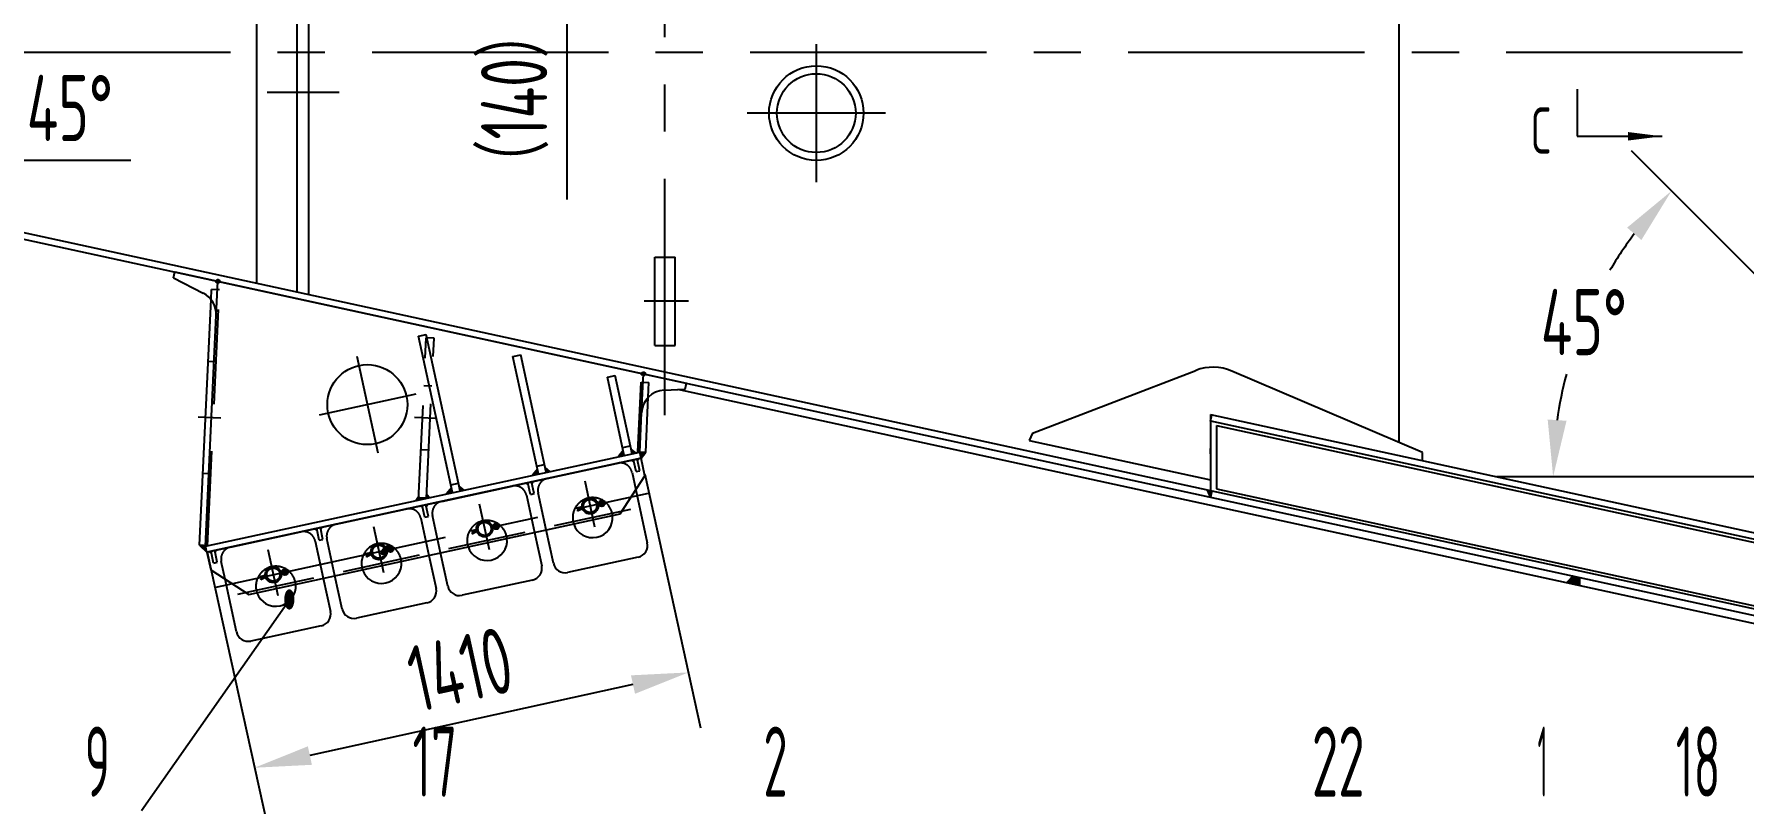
# Model space of a CAD drawing. Header units: millimetres. Extents: x -44903 to -2851, y -697 to 17820.
# Drawn here: x -40040 to -34613, y 11468 to 13910 of the extents above; entities that cross this region are included whole.
import ezdxf
from ezdxf.enums import TextEntityAlignment as Align

# ---------------------------------------------------------------- set-up
doc = ezdxf.new("R2010")
doc.units = ezdxf.units.MM
doc.header["$LTSCALE"] = 600
for name, pattern in [('F', [0.75, 0.5, -0.25]), ('G', [2, 1.25, -0.25, 0.25, -0.25]), ('K', [2.5, 1.25, -0.25, 0.25, -0.25, 0.25, -0.25])]:
    doc.linetypes.add(name, pattern=pattern)
for name, color, linetype in [('01', 7, 'Continuous'), ('02', 1, 'Continuous'), ('04', 2, 'F'), ('05', 142, 'G'), ('07', 6, 'K'), ('08', 1, 'Continuous'), ('11', 3, 'Continuous')]:
    doc.layers.add(name, color=color, linetype=linetype)
doc.styles.get("Standard").update_dxf_attribs({"font": 'isocp', "width": 0.707, "bigfont": 'intecad.shx'})
doc.dimstyles.new('INTE', dxfattribs={"dimscale": 60, "dimtxt": 3.5, "dimasz": 3, "dimexe": 3, "dimexo": 0, "dimgap": 1, "dimtad": 1, "dimdec": 3, "dimdsep": 46, "dimtxsty": 'Standard', "dimcen": 0, "dimclrd": 1, "dimclre": 1, "dimclrt": 3, "dimaunit": 1, "dimadec": 0, "dimazin": 0, "dimtfac": 1, "dimtdec": 3, "dimtmove": 0, "dimatfit": 0, "dimfxl": 1, "dimarcsym": 0})
doc.dimstyles.new('INTE$2', dxfattribs={"dimscale": 60, "dimtxt": 3.5, "dimasz": 3, "dimexe": 3, "dimexo": 0, "dimgap": 1, "dimtad": 1, "dimtih": 1, "dimtoh": 1, "dimdec": 3, "dimdsep": 46, "dimtxsty": 'Standard', "dimcen": 0, "dimclrd": 1, "dimclre": 1, "dimclrt": 3, "dimaunit": 1, "dimadec": 0, "dimazin": 0, "dimtfac": 1, "dimtdec": 3, "dimtmove": 0, "dimatfit": 0, "dimfxl": 1, "dimarcsym": 0})
pattern_1 = [(12.2257, (-40697.3657, 11022.5115), (-0.1479166, 0.68265872), [0.508, -0.1905]), (102.2257, (-40697.3657, 11022.5115), (-0.68265872, -0.1479166), [0.508, -0.1905])]

# ---------------------------------------------------------------- blocks, each defined once
blk = doc.blocks.new('*D93')
at = {"layer": '08', "color": 1, "lineweight": -2}
for p, q in [((-33936.2, 12505.9), (-34970.3, 13540)), ((-34028.7, 12505.9), (-35398.6, 12505.9))]:
    blk.add_line(p, q, dxfattribs=at)
for start, end in [(143.0486, 149.2464), (165.2845, 171.9514)]:
    blk.add_arc((-33936.2, 12505.9), 1282.4, start, end, dxfattribs=at)
at = {"layer": '08', "color": 1}
for points in [[(-34983.7, 13296.5), (-34938.4, 13257.2), (-34843, 13412.7)], [(-35176.1, 12683.4), (-35235.9, 12687.6), (-35218.6, 12505.9)]]:
    blk.add_solid(points, dxfattribs=at)
at = {"layer": 'DEFPOINTS', "color": 0}
for p in [(-35046.8, 13147.1), (-34028.7, 12505.9), (-33936.2, 12505.9), (-33843.7, 12505.9), (-33730.4, 12300.2)]:
    blk.add_point(p, dxfattribs=at)
at = {"layer": '08', "color": 3, "insert": (-35121, 12996.7), "char_height": 210, "attachment_point": 5}
blk.add_mtext('45°', dxfattribs=at)
blk = doc.blocks.new('*D90')
at = {"layer": '08', "color": 1, "lineweight": -2}
for p, q in [((-38349.6, 14704.9), (-38349.6, 14884.9)), ((-37622.1, 14524.9), (-38529.6, 14524.9)), ((-38349.6, 14524.9), (-38349.6, 14384.9)), ((-37622.1, 14384.9), (-38529.6, 14384.9)), ((-38349.6, 14204.9), (-38349.6, 13385.9))]:
    blk.add_line(p, q, dxfattribs=at)
at = {"layer": '08', "color": 1}
for points in [[(-38379.6, 14704.9), (-38319.6, 14704.9), (-38349.6, 14524.9)], [(-38379.6, 14204.9), (-38319.6, 14204.9), (-38349.6, 14384.9)]]:
    blk.add_solid(points, dxfattribs=at)
at = {"layer": 'DEFPOINTS', "color": 0}
for p in [(-37622.1, 14524.9), (-38349.6, 14384.9), (-37622.1, 14384.9)]:
    blk.add_point(p, dxfattribs=at)
at = {"layer": '08', "color": 3, "insert": (-38514.6, 13705.4), "char_height": 210, "attachment_point": 5, "rotation": 90}
blk.add_mtext('（140）', dxfattribs=at)
blk = doc.blocks.new('*D107')
at = {"layer": '08', "color": 1, "lineweight": -2}
for p, q in [((-40486.6, 14108.5), (-40220.8, 14374.3)), ((-40300.4, 13511.1), (-39733.1, 13511.1))]:
    blk.add_line(p, q, dxfattribs=at)
for start, end in [(63.5375, 82.075), (360, 45), (322.4163, 360), (322.925, 341.4625)]:
    blk.add_arc((-40743.2, 13851.9), 558.8, start, end, dxfattribs=at)
at = {"layer": '08', "color": 1}
for points in [[(-40476.7, 14376.5), (-40511.7, 14327.8), (-40348.1, 14247)], [(-40243, 13679.1), (-40183.8, 13669.4), (-40184.4, 13851.9)]]:
    blk.add_solid(points, dxfattribs=at)
at = {"layer": 'DEFPOINTS', "color": 0}
for p in [(-40259.3, 14131.3), (-40486.6, 14108.5), (-41068.3, 13851.9), (-40743.2, 13851.9), (-22617.3, 13851.9)]:
    blk.add_point(p, dxfattribs=at)
at = {"layer": '08', "color": 3, "insert": (-39926.8, 13676.1), "char_height": 210, "attachment_point": 5}
blk.add_mtext('45°', dxfattribs=at)
blk = doc.blocks.new('*D114')
at = {"layer": '08', "color": 1, "lineweight": -2}
blk.add_line((-27154.4, 16020.6), (-27444.7, 16174.6), dxfattribs=at)
for start, end in [(154.2198, 163.9814), (168.0614, 177.8411)]:
    blk.add_arc((-23065.2, 13851.9), 4777.3, start, end, dxfattribs=at)
at = {"layer": '08', "color": 1}
for points in [[(-27393.8, 15943.2), (-27340.2, 15916.1), (-27285.7, 16090.2)], [(-27809.1, 14031.3), (-27869.1, 14032.5), (-27842.5, 13851.9)]]:
    blk.add_solid(points, dxfattribs=at)
at = {"layer": 'DEFPOINTS', "color": 0}
for p in [(-27154.4, 16020.6), (-27592.3, 15377.7), (-41068.3, 13851.9), (-23065.2, 13851.9), (-22617.3, 13851.9)]:
    blk.add_point(p, dxfattribs=at)
at = {"layer": '08', "color": 3, "insert": (-27701.2, 15005.2), "char_height": 210, "attachment_point": 5}
blk.add_mtext('28°', dxfattribs=at)
blk = doc.blocks.new('*D179')
at = {"layer": '08', "color": 1, "lineweight": -2}
for p, q in [((-38101.6, 12513.8), (-37924.9, 11709)), ((-39491, 12266.9), (-39302, 11406.5)), ((-38139.3, 11846.2), (-39164.8, 11620.9))]:
    blk.add_line(p, q, dxfattribs=at)
at = {"layer": '08', "color": 1}
for points in [[(-38145.7, 11875.5), (-38132.8, 11816.9), (-37963.5, 11884.8)], [(-39171.3, 11650.2), (-39158.4, 11591.6), (-39340.6, 11582.3)]]:
    blk.add_solid(points, dxfattribs=at)
at = {"layer": 'DEFPOINTS', "color": 0}
for p in [(-38101.6, 12513.8), (-39491, 12266.9), (-39340.6, 11582.3)]:
    blk.add_point(p, dxfattribs=at)
at = {"layer": '08', "color": 3, "insert": (-38687.5, 11894.7), "char_height": 210, "attachment_point": 5, "rotation": 12.3888}
blk.add_mtext('1410', dxfattribs=at)

msp = doc.modelspace()

# ---------------------------------------------------------------- hatches: boundary and pattern name
at = {"layer": '01'}
h = msp.add_hatch(color=256, dxfattribs=at)
h.paths.add_polyline_path([(-38170.0426, 12588.7136), (-38185.4053, 12569.7497), (-38166.8067, 12573.7796)])
h.paths.add_polyline_path([(-38145.3435, 12592.7799), (-38142.3737, 12579.0736), (-38131.2685, 12581.4799)])
for points in [[(-38098.9618, 12583.4708), (-38117.9407, 12584.3677), (-38113.7054, 12564.8213)], [(-36302.3732, 12460.8685), (-36315.6245, 12463.7488), (-36306.6211, 12441.3248)], [(-39495.9633, 12285.7816), (-39495.8895, 12287.374), (-39514.8691, 12288.2534), (-39491.728, 12266.2352)]]:
    msp.add_hatch(color=256, dxfattribs=at).paths.add_polyline_path(points)
h = msp.add_hatch(color=256, dxfattribs=at)
h.paths.add_polyline_path([(-38442.7151, 12529.6317), (-38458.0779, 12510.6677), (-38439.4793, 12514.6976)])
h.paths.add_polyline_path([(-38418.0161, 12533.698), (-38415.0462, 12519.9917), (-38403.941, 12522.3979)])
h = msp.add_hatch(color=256, dxfattribs=at)
h.paths.add_polyline_path([(-38715.3877, 12470.5497), (-38730.7504, 12451.5858), (-38712.1518, 12455.6157)])
h.paths.add_polyline_path([(-38690.6886, 12474.616), (-38687.7188, 12460.9098), (-38676.6136, 12463.316)])
h = msp.add_hatch(color=256, dxfattribs=at)
h.paths.add_polyline_path([(-35149.0487, 12189.7194), (-35155.2551, 12191.0684), (-35174.7157, 12169.7146), (-35154.3586, 12165.2898)])
h.paths.add_polyline_path([(-35154.3586, 12165.2898), (-35135.2304, 12161.1322), (-35135.1731, 12186.7035), (-35149.0487, 12189.7194)])
at = {"layer": '04', "linetype": 'F'}
h = msp.add_hatch(dxfattribs=at)
h.set_pattern_fill('ANGLE', color=2, scale=0.1, angle=12.2257011, style=0)
h.set_pattern_definition([(12.2257, (-40698.4245, 11027.3981), (-0.1479166, 0.68265872), [0.508, -0.1905]), (102.2257, (-40698.4245, 11027.3981), (-0.68265872, -0.1479166), [0.508, -0.1905])])
h.paths.add_polyline_path([(-38142.7389, 12558.5304), (-38136.3037, 12553.4206), (-38137.6498, 12559.6331)])
h.paths.add_polyline_path([(-38121.3509, 12563.1647), (-38125.9219, 12562.1743), (-38124.5758, 12555.9618)])
h = msp.add_hatch(dxfattribs=at)
h.set_pattern_fill('ANGLE', color=2, scale=0.1, angle=12.2257011, style=0)
h.set_pattern_definition([(12.2257, (-41033.64564, 10954.7633), (-0.1479166, 0.68265872), [0.508, -0.1905]), (102.2257, (-41033.64564, 10954.7633), (-0.68265872, -0.1479166), [0.508, -0.1905])])
h.paths.add_polyline_path([(-38477.96, 12485.8956), (-38471.5248, 12480.7859), (-38472.8709, 12486.9983)])
h.paths.add_polyline_path([(-38461.143, 12489.5395), (-38459.7969, 12483.327), (-38456.572, 12490.5299)])
at = {"layer": '04'}
h = msp.add_hatch(dxfattribs=at)
h.set_pattern_fill('ANGLE', color=256, scale=0.1, angle=12.2257011, style=0)
h.set_pattern_definition(pattern_1)
h.paths.add_polyline_path([(-38819.1136, 12444.0513), (-38827.861, 12430.5441), (-38819.6571, 12432.3217)])
h.paths.add_polyline_path([(-38793.8587, 12448.9741), (-38794.3765, 12437.7995), (-38784.7291, 12439.8898)])
h = msp.add_hatch(dxfattribs=at)
h.set_pattern_fill('ANGLE', color=256, scale=0.1, angle=12.2257011, style=0)
h.set_pattern_definition(pattern_1)
h.paths.add_polyline_path([(-38794.3765, 12437.7995), (-38819.3497, 12438.9567), (-38819.6571, 12432.3217)])
at = {"layer": '04', "linetype": 'F'}
h = msp.add_hatch(dxfattribs=at)
h.set_pattern_fill('ANGLE', color=2, scale=0.1, angle=12.2257011, style=0)
h.set_pattern_definition([(12.2257, (-41368.86674, 10882.1285), (-0.1479166, 0.68265872), [0.508, -0.1905]), (102.2257, (-41368.86674, 10882.1285), (-0.68265872, -0.1479166), [0.508, -0.1905])])
h.paths.add_polyline_path([(-38813.1811, 12413.2608), (-38806.7459, 12408.1511), (-38808.092, 12414.3635)])
h.paths.add_polyline_path([(-38796.3641, 12416.9047), (-38795.018, 12410.6922), (-38791.7931, 12417.8951)])
h = msp.add_hatch(dxfattribs=at)
h.set_pattern_fill('ANGLE', color=2, scale=0.1, angle=12.2257011, style=0)
h.set_pattern_definition([(12.2257, (-41704.08785, 10809.4937), (-0.1479166, 0.68265872), [0.508, -0.1905]), (102.2257, (-41704.08785, 10809.4937), (-0.68265872, -0.1479166), [0.508, -0.1905])])
h.paths.add_polyline_path([(-39148.4022, 12340.6261), (-39141.967, 12335.5163), (-39143.3131, 12341.7287)])
h.paths.add_polyline_path([(-39131.5852, 12344.2699), (-39130.2391, 12338.0574), (-39127.0142, 12345.2603)])
h = msp.add_hatch(dxfattribs=at)
h.set_pattern_fill('ANGLE', color=2, scale=0.1, angle=12.2257011, style=0)
h.set_pattern_definition([(12.2257, (-42039.30895, 10736.85895), (-0.1479166, 0.68265872), [0.508, -0.1905]), (102.2257, (-42039.30895, 10736.85895), (-0.68265872, -0.1479166), [0.508, -0.1905])])
h.paths.add_polyline_path([(-39483.6233, 12267.9913), (-39477.1881, 12262.8815), (-39478.5342, 12269.094)])
h.paths.add_polyline_path([(-39466.8063, 12271.6351), (-39465.4602, 12265.4227), (-39462.2353, 12272.6256)])

# ---------------------------------------------------------------- linework, layer by layer
at = {"layer": '01'}
for p, q in [((-39333.2044, 13119.5396), (-39333.2044, 14359.9243)), ((-35142.8044, 13736.3609), (-35142.8044, 13586.3609)), ((-40435.7356, 13359.28), (-34137.8203, 11990.3898)), ((-40432.2044, 13338.0455), (-34142.0682, 11970.8461)), ((-38069.7044, 12922.7833), (-38069.7044, 13202.7833)), ((-38069.7044, 13202.7833), (-38005.7044, 13202.7833)), ((-38005.7044, 12922.7833), (-38005.7044, 13202.7833)), ((-39597.8667, 13137.2535), (-39593.8311, 13155.82)), ((-39597.8667, 13137.2535), (-39503.1676, 13088.4534)), ((-39593.8311, 13155.82), (-37969.4096, 12802.742)), ((-39514.8691, 12288.2534), (-39478.7154, 13068.4729)), ((-39495.9633, 12285.7816), (-39462.0627, 13017.378)), ((-38819.7275, 12952.0947), (-38795.2945, 12957.3888)), ((-38069.7044, 12922.7833), (-38005.7044, 12922.7833)), ((-38520.1611, 12887.0569), (-38495.728, 12892.351)), ((-38220.5946, 12822.0191), (-38196.1615, 12827.3132)), ((-38039.7799, 12781.0042), (-37973.4451, 12784.1756)), ((-37998.4357, 12783.4673), (-34147.3782, 11946.4165)), ((-37973.4451, 12784.1756), (-37969.4096, 12802.742)), ((-38117.9407, 12584.3677), (-38112.0659, 12708.6786)), ((-36306.5771, 12703.2927), (-36306.6237, 12495.5435)), ((-36306.5817, 12682.6625), (-36302.3338, 12702.2061)), ((-36306.5771, 12703.2927), (-34087.6947, 12221.0051)), ((-36306.5817, 12682.8267), (-36306.5817, 12461.7833)), ((-36306.5771, 12682.8257), (-34091.9426, 12201.4614)), ((-36286.5817, 12668.2461), (-36286.5817, 12467.6696)), ((-36286.5817, 12668.2461), (-34094.0666, 12191.6896)), ((-38172.1008, 12598.2126), (-38147.6678, 12603.5067)), ((-38145.3435, 12592.7799), (-38131.2685, 12581.4799)), ((-36871.0847, 12643.8163), (-36881.6988, 12620.5396)), ((-36881.6988, 12620.5396), (-36306.5771, 12495.5334)), ((-36306.5771, 12578.2698), (-36306.5771, 12595.243)), ((-39495.9633, 12285.7816), (-38117.9407, 12584.3677)), ((-39491.728, 12266.2352), (-38113.7054, 12564.8213)), ((-38444.7734, 12539.1306), (-38420.3403, 12544.4247)), ((-38411.2996, 12500.3394), (-38187.4931, 12548.8332)), ((-38170.0426, 12588.7136), (-38185.4053, 12569.7497)), ((-38113.7054, 12564.8213), (-38117.9407, 12584.3677)), ((-38113.7054, 12564.8213), (-38098.9618, 12583.4708)), ((-35633.715, 12557.0226), (-35633.7093, 12582.6051)), ((-38717.4459, 12480.0487), (-38693.0129, 12485.3428)), ((-38442.7151, 12529.6317), (-38458.0779, 12510.6677)), ((-38418.0161, 12533.698), (-38403.941, 12522.3979)), ((-38746.5207, 12427.7046), (-38522.7142, 12476.1984)), ((-38715.3877, 12470.5497), (-38730.7504, 12451.5858)), ((-38690.6886, 12474.616), (-38676.6136, 12463.316)), ((-38130.3433, 12464.5233), (-38093.8142, 12295.9355)), ((-36306.6211, 12441.3248), (-36315.6245, 12463.7488)), ((-36286.5817, 12467.6696), (-34135.6963, 12000.1616)), ((-39081.7419, 12355.0698), (-38857.9353, 12403.5636)), ((-38316.9517, 12407.3556), (-38300.6528, 12410.8872)), ((-38316.2856, 12404.2814), (-38316.9517, 12407.3556)), ((-38300.1771, 12407.7717), (-38316.2856, 12404.2814)), ((-38300.1771, 12407.7717), (-38316.0552, 12399.3299)), ((-38316.0552, 12399.3299), (-38314.9943, 12397.3344)), ((-38314.9943, 12397.3344), (-38299.5736, 12405.4987)), ((-38251.1902, 12421.6046), (-38247.0111, 12425.1153)), ((-38247.6771, 12419.1473), (-38250.3337, 12418.5716)), ((-38249.7679, 12413.9702), (-38245.5769, 12414.959)), ((-39416.963, 12282.435), (-39193.1564, 12330.9288)), ((-38652.1728, 12334.7208), (-38635.874, 12338.2524)), ((-38651.5067, 12331.6466), (-38652.1728, 12334.7208)), ((-38635.3982, 12335.1369), (-38651.5067, 12331.6466)), ((-38635.3982, 12335.1369), (-38651.2763, 12326.6951)), ((-38651.2763, 12326.6951), (-38650.2154, 12324.6996)), ((-38650.2154, 12324.6996), (-38634.7947, 12332.8639)), ((-38586.4113, 12348.9699), (-38582.2322, 12352.4805)), ((-38582.8982, 12346.5125), (-38585.5548, 12345.9369)), ((-38584.989, 12341.3354), (-38580.798, 12342.3242)), ((-38451.9057, 12328.8513), (-38429.0353, 12223.3007)), ((-38391.8971, 12231.3477), (-38414.7675, 12336.8984)), ((-39514.8691, 12288.2534), (-39491.728, 12266.2352)), ((-39489.8959, 12287.0962), (-39514.8691, 12288.2534)), ((-39491.728, 12266.2352), (-39495.9633, 12285.7816)), ((-38987.3939, 12262.0861), (-38971.0951, 12265.6176)), ((-38921.6324, 12276.3351), (-38917.4533, 12279.8457)), ((-38918.1193, 12273.8777), (-38920.7759, 12273.3021)), ((-38920.2101, 12268.7006), (-38916.0191, 12269.6894)), ((-38727.1182, 12158.7129), (-38749.9886, 12264.2636)), ((-38986.7278, 12259.0118), (-38987.3939, 12262.0861)), ((-38970.6193, 12262.5022), (-38986.7278, 12259.0118)), ((-38970.6193, 12262.5022), (-38986.4974, 12254.0604)), ((-38986.4974, 12254.0604), (-38985.4365, 12252.0649)), ((-38985.4365, 12252.0649), (-38970.0158, 12260.2291)), ((-38787.1268, 12256.2166), (-38764.2564, 12150.6659)), ((-38122.9054, 12250.7503), (-38346.7119, 12202.2565)), ((-39397.5604, 12013.4433), (-39433.8778, 12181.0539)), ((-39322.615, 12189.4513), (-39306.3162, 12192.9829)), ((-39321.9489, 12186.377), (-39322.615, 12189.4513)), ((-39305.8404, 12189.8674), (-39321.9489, 12186.377)), ((-39305.8404, 12189.8674), (-39321.7185, 12181.4256)), ((-39321.7185, 12181.4256), (-39320.6576, 12179.4301)), ((-39320.6576, 12179.4301), (-39305.2369, 12187.5943)), ((-39256.8535, 12203.7003), (-39252.6744, 12207.2109)), ((-39253.3404, 12201.2429), (-39255.997, 12200.6673)), ((-39255.4312, 12196.0659), (-39251.2402, 12197.0546)), ((-39122.3479, 12183.5818), (-39099.4775, 12078.0311)), ((-39062.3393, 12086.0781), (-39085.2097, 12191.6288)), ((-38458.1265, 12178.1155), (-38681.933, 12129.6217)), ((-35155.2551, 12191.0684), (-35174.7157, 12169.7146)), ((-35149.0487, 12189.7194), (-35154.3586, 12165.2898)), ((-35135.1731, 12186.7035), (-35135.2304, 12161.1322)), ((-38793.3476, 12105.4807), (-39017.1541, 12056.9869)), ((-39128.5687, 12032.8459), (-39352.3752, 11984.3521))]:
    msp.add_line(p, q, dxfattribs=at)
at = {"layer": '01', "color": 7, "linetype": 'Continuous'}
for p, q in [((-39206.2044, 14359.9243), (-39206.2044, 13091.9243)), ((-39168.2044, 13083.6615), (-39168.2044, 14359.9243)), ((-35707.3834, 12614.1111), (-35707.3834, 14359.9243)), ((-38712.1518, 12455.6157), (-38819.7275, 12952.0947)), ((-38687.7188, 12460.9098), (-38795.2945, 12957.3888)), ((-38439.4793, 12514.6976), (-38520.1611, 12887.0569)), ((-38415.0462, 12519.9917), (-38495.728, 12892.351)), ((-38166.8067, 12573.7796), (-38220.5946, 12822.0191)), ((-38142.3737, 12579.0736), (-38196.1615, 12827.3132)), ((-36871.0847, 12643.8163), (-36352.8006, 12843.3071)), ((-35633.7093, 12582.6051), (-36238.4341, 12841.2096)), ((-38098.9618, 12583.4708), (-38090.714, 12757.9949)), ((-38113.7054, 12564.8213), (-39491.728, 12266.2352)), ((-38123.934, 12584.6509), (-38098.9618, 12583.4708)), ((-38101.6349, 12509.114), (-38113.7054, 12564.8213)), ((-38179.7218, 12387.8274), (-38101.6349, 12509.114)), ((-36302.3732, 12460.8685), (-36306.6211, 12441.3248)), ((-39358.3709, 12132.441), (-38179.7218, 12387.8274)), ((-39491.728, 12266.2352), (-39479.6575, 12210.5279)), ((-39479.6575, 12210.5279), (-39358.3709, 12132.441))]:
    msp.add_line(p, q, dxfattribs=at)
at = {"layer": '01'}
for centre, radius in [((-37557.3834, 13659.9243), 150), ((-37557.3834, 13659.9243), 125), ((-38982.3845, 12734.7201), 127), ((-38238.4737, 12421.1414), 9.417), ((-38238.4737, 12421.1414), 5.2865), ((-38573.6948, 12348.5067), 9.417), ((-38573.6948, 12348.5067), 5.2865), ((-38908.9159, 12275.8719), 9.417), ((-38908.9159, 12275.8719), 5.2865), ((-39244.137, 12203.2371), 9.417), ((-39244.137, 12203.2371), 5.2865)]:
    msp.add_circle(centre, radius, dxfattribs=at)
at = {"layer": '01', "color": 7, "linetype": 'Continuous'}
for centre in [(-38275.2554, 12413.1717), (-38610.4765, 12340.5369), (-38945.6976, 12267.9021), (-39280.9187, 12195.2673)]:
    msp.add_circle(centre, 25.5, dxfattribs=at)
at = {"layer": '01'}
for centre, radius, start, end in [((-39537.9812, 13020.8959), 76, 357.3469334, 62.7371529), ((-38036.1506, 12705.0909), 76, 92.7371529, 177.2942839), ((-38267.2084, 12376.0335), 63.5, 198.5546339, 5.8967683), ((-38602.4295, 12303.3987), 63.5, 198.5546339, 5.8967683), ((-38130.9524, 12287.8885), 38, 282.2257011, 12.2257011), ((-38937.6506, 12230.7639), 63.5, 198.5546339, 5.8967683), ((-38466.1735, 12215.2537), 38, 282.2257011, 12.2257011), ((-38354.7589, 12239.3947), 38, 192.2257011, 282.2257011), ((-39272.8717, 12158.1291), 63.5, 198.5546339, 5.8967683), ((-38689.98, 12166.7599), 38, 192.2257011, 282.2257011), ((-38801.3946, 12142.6189), 38, 282.2257011, 12.2257011), ((-39136.6157, 12069.9841), 38, 282.2257011, 12.2257011), ((-39025.2011, 12094.1251), 38, 192.2257011, 282.2257011), ((-39360.4222, 12021.4903), 38, 192.2257011, 282.2257011)]:
    msp.add_arc(centre, radius, start, end, dxfattribs=at)
at = {"layer": '01', "color": 7, "linetype": 'Continuous'}
msp.add_arc((-36298.1998, 12701.4524), 152, 66.8465138, 111.0520301, dxfattribs=at)
at = {"layer": '02'}
for p, q in [((-35142.8044, 13586.3609), (-34872.8044, 13586.3609)), ((-39230.0901, 12113.3435), (-39699.7978, 11445.3356))]:
    msp.add_line(p, q, dxfattribs=at)
msp.add_lwpolyline([(-34872.8044, 13586.3609, 0, 27, 0), (-34980.8044, 13586.3609, 0, 0, 0)], format="xyseb", dxfattribs=at)
at = {"layer": '04', "color": 2, "linetype": 'F'}
for p, q in [((-39489.8959, 12287.0962), (-39452.2636, 13099.2248)), ((-39478.7154, 13068.4729), (-39477.2368, 13100.382)), ((-39452.2636, 13099.2248), (-39477.2368, 13100.382)), ((-38819.6571, 12432.3217), (-38795.8353, 12946.4122)), ((-38794.3765, 12437.7995), (-38770.8621, 12945.255)), ((-39462.8636, 12870.4703), (-39487.8368, 12871.6275)), ((-38123.934, 12584.6509), (-38113.4542, 12806.4035)), ((-38113.4542, 12806.4035), (-38088.4821, 12805.2233)), ((-38090.714, 12757.9949), (-38088.4821, 12805.2233)), ((-38136.3037, 12553.4206), (-38142.7389, 12558.5304)), ((-38124.5758, 12555.9618), (-38121.3509, 12563.1647)), ((-39479.3422, 12514.8519), (-39504.3154, 12516.0091)), ((-38471.5248, 12480.7859), (-38477.96, 12485.8956)), ((-38459.7969, 12483.327), (-38456.572, 12490.5299)), ((-38142.3079, 12519.742), (-38130.3433, 12464.5233)), ((-38477.529, 12447.1072), (-38451.9057, 12328.8513)), ((-38414.7675, 12336.8984), (-38440.3908, 12455.1542)), ((-38806.7459, 12408.1511), (-38813.1811, 12413.2608)), ((-38812.7501, 12374.4724), (-38787.1268, 12256.2166)), ((-38795.018, 12410.6922), (-38791.7931, 12417.8951)), ((-38749.9886, 12264.2636), (-38775.6119, 12382.5194)), ((-39141.967, 12335.5163), (-39148.4022, 12340.6261)), ((-39130.2391, 12338.0574), (-39127.0142, 12345.2603)), ((-39477.1881, 12262.8815), (-39483.6233, 12267.9913)), ((-39465.4602, 12265.4227), (-39462.2353, 12272.6256)), ((-39147.9712, 12301.8376), (-39122.3479, 12183.5818)), ((-39085.2097, 12191.6288), (-39110.833, 12309.8846)), ((-39433.8778, 12181.0539), (-39446.0542, 12237.2498))]:
    msp.add_line(p, q, dxfattribs=at)
at = {"layer": '04'}
for p, q in [((-38770.8621, 12945.255), (-38795.8353, 12946.4122)), ((-38777.921, 12792.9184), (-38802.8942, 12794.0756)), ((-38787.3175, 12590.136), (-38812.2907, 12591.2932)), ((-38129.6028, 12522.4949), (-38137.6498, 12559.6331)), ((-38117.8749, 12525.0361), (-38125.9219, 12562.1743)), ((-38464.8239, 12449.8601), (-38472.8709, 12486.9983)), ((-38453.096, 12452.4013), (-38461.143, 12489.5395)), ((-38129.6028, 12522.4949), (-38117.8749, 12525.0361)), ((-38819.1136, 12444.0513), (-38827.861, 12430.5441)), ((-38794.3765, 12437.7995), (-38819.3497, 12438.9567)), ((-38793.8587, 12448.9741), (-38784.7291, 12439.8898)), ((-38464.8239, 12449.8601), (-38453.096, 12452.4013)), ((-38800.045, 12377.2253), (-38808.092, 12414.3635)), ((-38800.045, 12377.2253), (-38788.3171, 12379.7665)), ((-38788.3171, 12379.7665), (-38796.3641, 12416.9047)), ((-39135.2661, 12304.5905), (-39143.3131, 12341.7287)), ((-39123.5382, 12307.1317), (-39131.5852, 12344.2699)), ((-39470.4872, 12231.9558), (-39478.5342, 12269.094)), ((-39458.7593, 12234.4969), (-39466.8063, 12271.6351)), ((-39135.2661, 12304.5905), (-39123.5382, 12307.1317)), ((-39470.4872, 12231.9558), (-39458.7593, 12234.4969))]:
    msp.add_line(p, q, dxfattribs=at)
at = {"layer": '04', "color": 2, "linetype": 'F'}
for centre, radius, start, end in [((-38179.4461, 12511.695), 38, 12.2257011, 102.2257011), ((-38403.2526, 12463.2012), 38, 102.2257011, 192.2257011), ((-38738.4737, 12390.5664), 38, 102.2257011, 192.2257011), ((-38514.6672, 12439.0602), 38, 12.2257011, 102.2257011), ((-38267.2084, 12376.0335), 63.5, 5.8967683, 198.5546339), ((-38849.8883, 12366.4254), 38, 12.2257011, 102.2257011), ((-39185.1094, 12293.7906), 38, 12.2257011, 102.2257011), ((-39073.6948, 12317.9316), 38, 102.2257011, 192.2257011), ((-38602.4295, 12303.3987), 63.5, 5.8967683, 198.5546339), ((-39408.916, 12245.2968), 38, 102.2257011, 192.2257011), ((-38937.6506, 12230.7639), 63.5, 5.8967683, 198.5546339), ((-39272.8717, 12158.1291), 63.5, 5.8967683, 198.5546339)]:
    msp.add_arc(centre, radius, start, end, dxfattribs=at)
at = {"layer": '05'}
for p, q in [((-38037.7044, 12701.2393), (-38037.7044, 14312.1701)), ((-22617.3033, 13851.9243), (-41068.288, 13851.9243)), ((-37557.3834, 13879.2563), (-37557.3834, 13440.5924)), ((-39300.1222, 13726.9243), (-39072.0939, 13726.9243)), ((-37338.0514, 13659.9243), (-37776.7153, 13659.9243)), ((-37962.6999, 13062.7833), (-38103.5876, 13062.7833)), ((-39015.6313, 12888.1595), (-38949.1377, 12581.2808)), ((-38828.9451, 12767.967), (-39135.8239, 12701.4733)), ((-38147.5071, 12401.97), (-38389.2091, 12349.5987)), ((-38482.7282, 12329.3352), (-38724.4302, 12276.9639)), ((-38817.9493, 12256.7005), (-39059.6513, 12204.3292)), ((-39153.1704, 12184.0657), (-39394.8724, 12131.6944))]:
    msp.add_line(p, q, dxfattribs=at)
at = {"layer": '05', "color": 142, "linetype": 'G'}
for p, q in [((-39447.0239, 12691.5453), (-39519.8222, 12694.9186)), ((-38766.9173, 12690.7996), (-38833.2867, 12693.875)), ((-38292.4841, 12492.6851), (-38260.9736, 12347.259)), ((-38292.4841, 12492.6851), (-38260.9736, 12347.259)), ((-38292.4841, 12492.6851), (-38260.9736, 12347.259)), ((-39467.587, 12154.8206), (-38089.5644, 12453.4067)), ((-38627.7052, 12420.0503), (-38596.1947, 12274.6243)), ((-38627.7052, 12420.0503), (-38596.1947, 12274.6243)), ((-38627.7052, 12420.0503), (-38596.1947, 12274.6243)), ((-38962.9263, 12347.4155), (-38931.4158, 12201.9895)), ((-38962.9263, 12347.4155), (-38931.4158, 12201.9895)), ((-39298.1474, 12274.7807), (-39266.6369, 12129.3547))]:
    msp.add_line(p, q, dxfattribs=at)
at = {"layer": '05'}
for centre in [(-38275.2554, 12413.1717), (-38610.4765, 12340.5369), (-38945.6976, 12267.9021), (-39280.9187, 12195.2673)]:
    msp.add_circle(centre, 20.8052, dxfattribs=at)
at = {"layer": '07'}
for p, q in [((-39462.0636, 13017.3576), (-39457.0254, 13126.0844)), ((-38112.0659, 12708.6786), (-38106.2153, 12832.4776))]:
    msp.add_line(p, q, dxfattribs=at)
at = {"layer": '07', "color": 6, "linetype": 'K'}
for centre in [(-39457.0254, 13126.0844), (-38106.2153, 12832.4776)]:
    msp.add_circle(centre, 5.8062, dxfattribs=at)

# ---------------------------------------------------------------- texts
at = {"layer": '02', "width": 0.605172}
msp.add_text('●', height=40, rotation=314.8369125, dxfattribs=at).set_placement((-38948.0077, 12266.7155), (-38931.0855, 12249.6967), align=Align.FIT)
msp.add_text('●', height=60, dxfattribs=at).set_placement((-39248.0901, 12083.3435), (-39212.0901, 12083.3435), align=Align.FIT)
at = {"layer": '11', "width": 0.707}
msp.add_text('C', height=147, dxfattribs=at).set_placement((-35290.6841, 13487.128), align=Align.BOTTOM_LEFT)
at = {"layer": '11'}
for s, height, width, p, p2 in [('9', 222.7386, 0.579528, (-39879.4165, 11490.3356), (-39799.1792, 11490.3356)), ('17', 222.73864, 0.606, (-38839.1616, 11490.3356), (-38697.433, 11490.3356)), ('2', 222.7386, 0.562593, (-37725.175, 11490.3356), (-37648.7278, 11490.3356)), ('22', 222.73864, 0.573679, (-35984.4255, 11490.3356), (-35817.0255, 11490.3356)), ('1', 222.7386, 0.404, (-35267.6587, 11490.3356), (-35236.1635, 11490.3356)), ('18', 222.73864, 0.606, (-34829.3165, 11490.3356), (-34687.5879, 11490.3356))]:
    msp.add_text(s, height=height, dxfattribs=dict(at, width=width)).set_placement(p, p2, align=Align.FIT)

# ---------------------------------------------------------------- dimensions: what is measured, and where the dimension line sits
at = {"layer": '08'}
for base, line1, line2, picture, middle in [((-27592.256, 15377.7438), ((-27154.4377, 16020.6441), (-23065.2044, 13851.9243)), ((-22617.3033, 13851.9243), (-41068.288, 13851.9243)), '*D114', (-27701.1831, 15005.1907)), ((-40259.2876, 14131.3139), ((-22617.3033, 13851.9243), (-41068.288, 13851.9243)), ((-40486.6354, 14108.4934), (-40743.2044, 13851.9243)), '*D107', (-39926.7695, 13676.1141)), ((-35046.8123, 13147.1341), ((-33843.7044, 12505.9243), (-34028.7044, 12505.9243)), ((-33936.2044, 12505.9243), (-33730.439, 12300.159)), '*D93', (-35121.0056, 12996.6851))]:
    dim = msp.add_angular_dim_2l(base=base, line1=line1, line2=line2, dimstyle='INTE$2', dxfattribs=at)
    dim.commit()
    dim.dimension.update_dxf_attribs({"geometry": picture, "text_midpoint": middle})
dim = msp.add_linear_dim(base=(-38349.6005, 14384.9243), p1=(-37622.1124, 14524.9243), p2=(-37622.1124, 14384.9243), angle=90, text='（<>）', dimstyle='INTE', dxfattribs=at)
dim.commit()
dim.dimension.update_dxf_attribs({"geometry": '*D90', "text_midpoint": (-38514.6005, 13705.4191)})
dim = msp.add_linear_dim(base=(-39340.6405, 11582.274), p1=(-38101.6349, 12513.7628), p2=(-39491.031, 12266.9282), angle=12.3887887, dimstyle='INTE', dxfattribs=at)
dim.commit()
dim.dimension.update_dxf_attribs({"geometry": '*D179', "text_midpoint": (-38687.4567, 11894.6856)})

doc.saveas('drawing.dxf')
